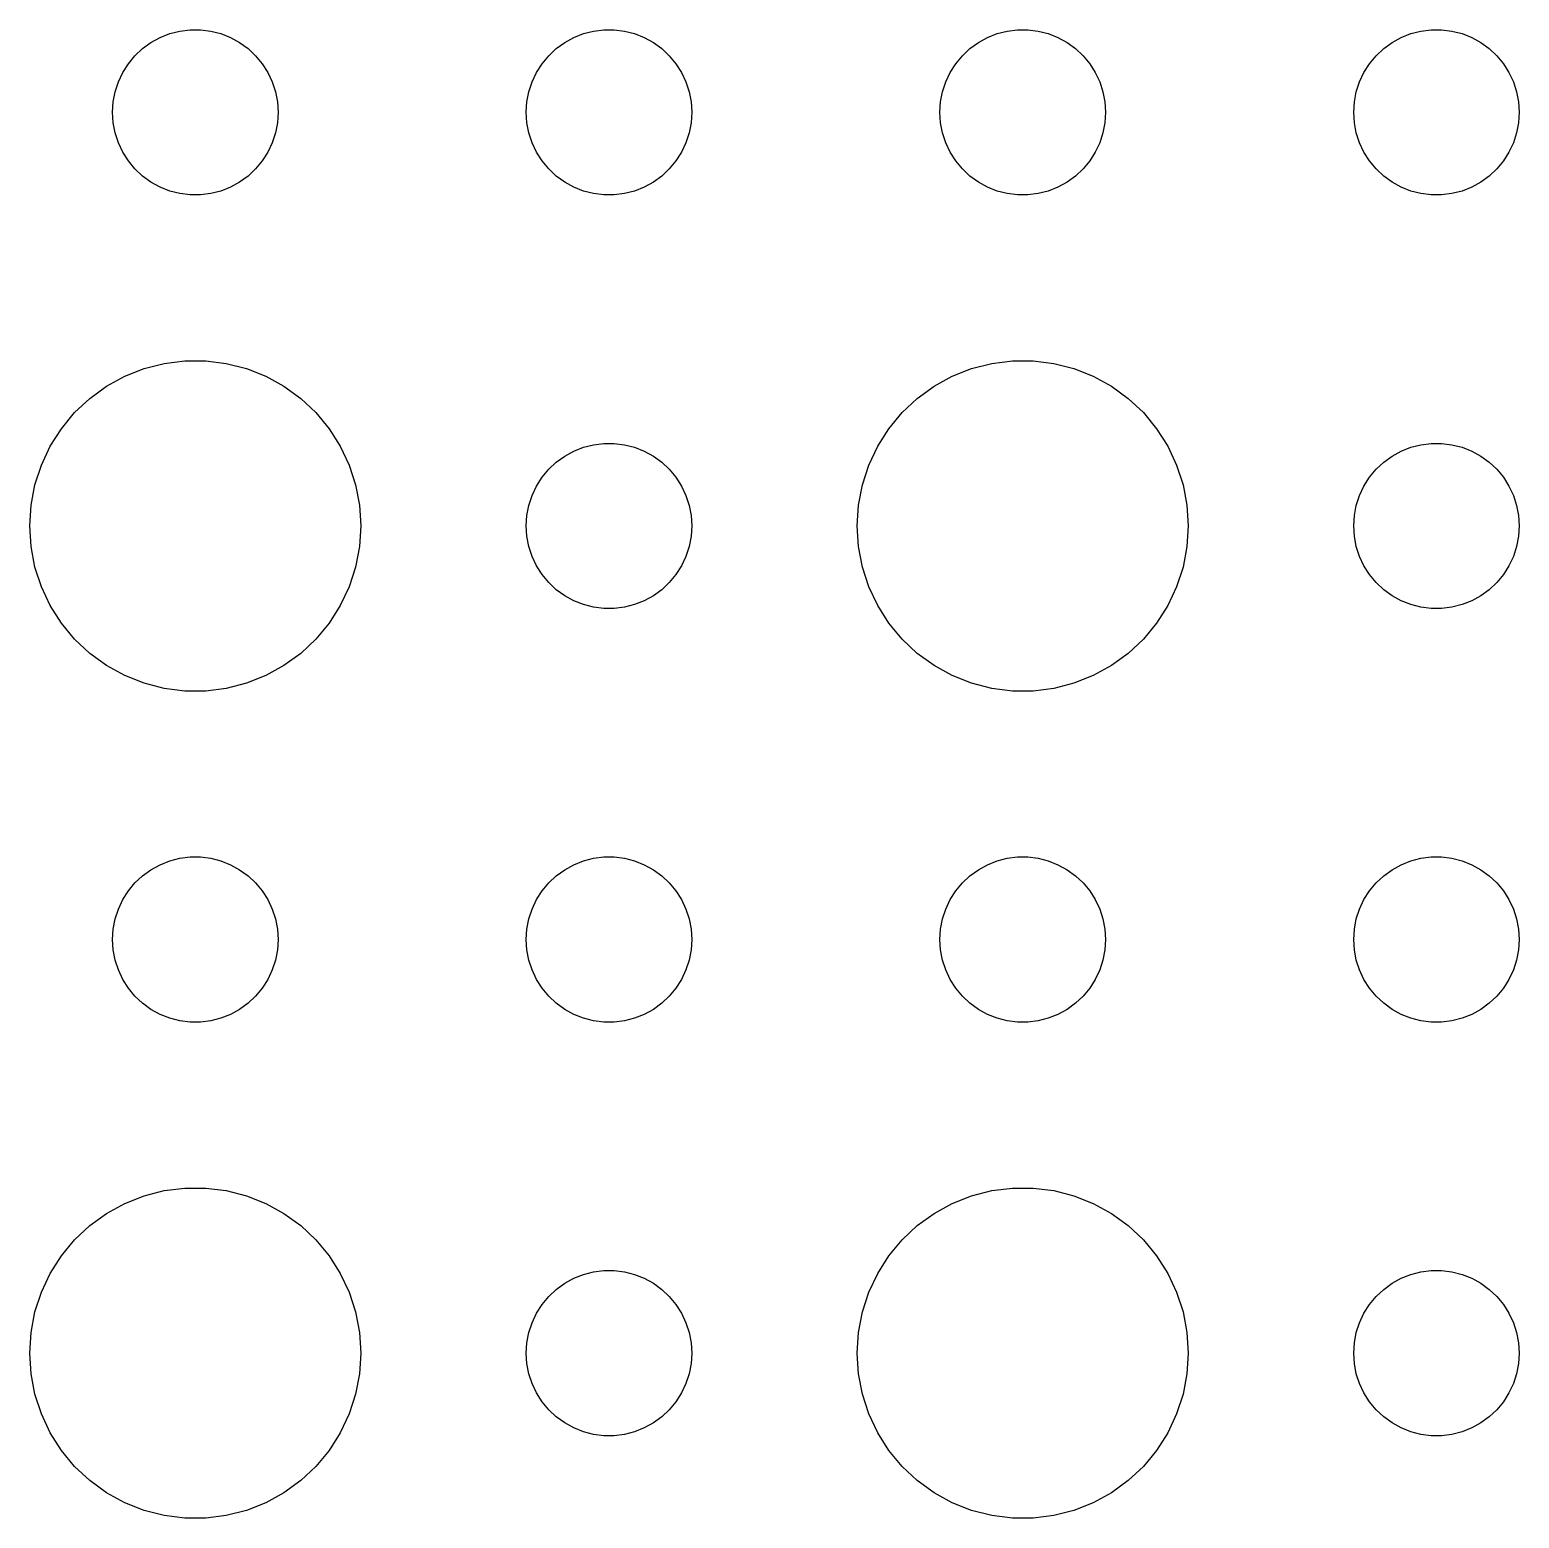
# Model space of a CAD drawing. Header units: metres. Extents: x -134 to 134, y 518 to 1078.
# Drawn here: x 34.5 to 61.5, y 909.01 to 936 of the extents above; entities that cross this region are included whole.
import ezdxf

# ---------------------------------------------------------------- set-up
doc = ezdxf.new("R2010")
doc.units = ezdxf.units.M

msp = doc.modelspace()

# ---------------------------------------------------------------- linework, layer by layer
for p, q in [((36.6963, 935.766), (36.8613, 935.857)), ((36.8613, 935.857), (37.0365, 935.927)), ((37.0365, 935.927), (37.2189, 935.973)), ((37.2189, 935.973), (37.4058, 935.997)), ((37.4058, 935.997), (37.5942, 935.997)), ((37.5942, 935.997), (37.7811, 935.973)), ((37.7811, 935.973), (37.9635, 935.927)), ((37.9635, 935.927), (38.1387, 935.857)), ((38.1387, 935.857), (38.3037, 935.766)), ((44.1963, 935.766), (44.3613, 935.857)), ((44.3613, 935.857), (44.5365, 935.927)), ((44.5365, 935.927), (44.7189, 935.973)), ((44.7189, 935.973), (44.9058, 935.997)), ((44.9058, 935.997), (45.0942, 935.997)), ((45.0942, 935.997), (45.2811, 935.973)), ((45.2811, 935.973), (45.4635, 935.927)), ((45.4635, 935.927), (45.6387, 935.857)), ((45.6387, 935.857), (45.8037, 935.766)), ((51.6963, 935.766), (51.8613, 935.857)), ((51.8613, 935.857), (52.0365, 935.927)), ((52.0365, 935.927), (52.2189, 935.973)), ((52.2189, 935.973), (52.4058, 935.997)), ((52.4058, 935.997), (52.5942, 935.997)), ((52.5942, 935.997), (52.7811, 935.973)), ((52.7811, 935.973), (52.9635, 935.927)), ((52.9635, 935.927), (53.1387, 935.857)), ((53.1387, 935.857), (53.3037, 935.766)), ((59.1963, 935.766), (59.3613, 935.857)), ((59.3613, 935.857), (59.5365, 935.927)), ((59.5365, 935.927), (59.7189, 935.973)), ((59.7189, 935.973), (59.9058, 935.997)), ((59.9058, 935.997), (60.0942, 935.997)), ((60.0942, 935.997), (60.2811, 935.973)), ((60.2811, 935.973), (60.4635, 935.927)), ((60.4635, 935.927), (60.6387, 935.857)), ((60.6387, 935.857), (60.8037, 935.766)), ((36.4065, 935.527), (36.5439, 935.656)), ((36.5439, 935.656), (36.6963, 935.766)), ((38.3037, 935.766), (38.4561, 935.656)), ((38.4561, 935.656), (38.5934, 935.527)), ((43.9065, 935.527), (44.0439, 935.656)), ((44.0439, 935.656), (44.1963, 935.766)), ((45.8037, 935.766), (45.9561, 935.656)), ((45.9561, 935.656), (46.0934, 935.527)), ((51.4065, 935.527), (51.5439, 935.656)), ((51.5439, 935.656), (51.6963, 935.766)), ((53.3037, 935.766), (53.4561, 935.656)), ((53.4561, 935.656), (53.5934, 935.527)), ((58.9065, 935.527), (59.0439, 935.656)), ((59.0439, 935.656), (59.1963, 935.766)), ((60.8037, 935.766), (60.9561, 935.656)), ((60.9561, 935.656), (61.0934, 935.527)), ((36.1855, 935.223), (36.2865, 935.382)), ((36.2865, 935.382), (36.4065, 935.527)), ((38.5934, 935.527), (38.7135, 935.382)), ((38.7135, 935.382), (38.8145, 935.223)), ((43.6855, 935.223), (43.7865, 935.382)), ((43.7865, 935.382), (43.9065, 935.527)), ((46.0934, 935.527), (46.2135, 935.382)), ((46.2135, 935.382), (46.3145, 935.223)), ((51.1855, 935.223), (51.2865, 935.382)), ((51.2865, 935.382), (51.4065, 935.527)), ((53.5934, 935.527), (53.7135, 935.382)), ((53.7135, 935.382), (53.8145, 935.223)), ((58.6855, 935.223), (58.7865, 935.382)), ((58.7865, 935.382), (58.9065, 935.527)), ((61.0934, 935.527), (61.2135, 935.382)), ((61.2135, 935.382), (61.3145, 935.223)), ((36.0471, 934.873), (36.1053, 935.052)), ((36.1053, 935.052), (36.1855, 935.223)), ((38.8145, 935.223), (38.8947, 935.052)), ((38.8947, 935.052), (38.9529, 934.873)), ((43.5471, 934.873), (43.6053, 935.052)), ((43.6053, 935.052), (43.6855, 935.223)), ((46.3145, 935.223), (46.3947, 935.052)), ((46.3947, 935.052), (46.4529, 934.873)), ((51.0471, 934.873), (51.1053, 935.052)), ((51.1053, 935.052), (51.1855, 935.223)), ((53.8145, 935.223), (53.8947, 935.052)), ((53.8947, 935.052), (53.9529, 934.873)), ((58.5471, 934.873), (58.6053, 935.052)), ((58.6053, 935.052), (58.6855, 935.223)), ((61.3145, 935.223), (61.3947, 935.052)), ((61.3947, 935.052), (61.4529, 934.873)), ((36.0118, 934.688), (36.0471, 934.873)), ((38.9529, 934.873), (38.9882, 934.688)), ((43.5118, 934.688), (43.5471, 934.873)), ((46.4529, 934.873), (46.4882, 934.688)), ((51.0118, 934.688), (51.0471, 934.873)), ((53.9529, 934.873), (53.9882, 934.688)), ((58.5118, 934.688), (58.5471, 934.873)), ((61.4529, 934.873), (61.4882, 934.688)), ((36, 934.5), (36.0118, 934.688)), ((36.0118, 934.312), (36, 934.5)), ((38.9882, 934.688), (39, 934.5)), ((39, 934.5), (38.9882, 934.312)), ((43.5, 934.5), (43.5118, 934.688)), ((43.5118, 934.312), (43.5, 934.5)), ((46.4882, 934.688), (46.5, 934.5)), ((46.5, 934.5), (46.4882, 934.312)), ((51, 934.5), (51.0118, 934.688)), ((51.0118, 934.312), (51, 934.5)), ((53.9882, 934.688), (54, 934.5)), ((54, 934.5), (53.9882, 934.312)), ((58.5, 934.5), (58.5118, 934.688)), ((58.5118, 934.312), (58.5, 934.5)), ((61.4882, 934.688), (61.5, 934.5)), ((61.5, 934.5), (61.4882, 934.312)), ((36.0471, 934.127), (36.0118, 934.312)), ((38.9882, 934.312), (38.9529, 934.127)), ((43.5471, 934.127), (43.5118, 934.312)), ((46.4882, 934.312), (46.4529, 934.127)), ((51.0471, 934.127), (51.0118, 934.312)), ((53.9882, 934.312), (53.9529, 934.127)), ((58.5471, 934.127), (58.5118, 934.312)), ((61.4882, 934.312), (61.4529, 934.127)), ((36.1053, 933.948), (36.0471, 934.127)), ((36.1855, 933.777), (36.1053, 933.948)), ((38.8947, 933.948), (38.8145, 933.777)), ((38.9529, 934.127), (38.8947, 933.948)), ((43.6053, 933.948), (43.5471, 934.127)), ((43.6855, 933.777), (43.6053, 933.948)), ((46.3947, 933.948), (46.3145, 933.777)), ((46.4529, 934.127), (46.3947, 933.948)), ((51.1053, 933.948), (51.0471, 934.127)), ((51.1855, 933.777), (51.1053, 933.948)), ((53.8947, 933.948), (53.8145, 933.777)), ((53.9529, 934.127), (53.8947, 933.948)), ((58.6053, 933.948), (58.5471, 934.127)), ((58.6855, 933.777), (58.6053, 933.948)), ((61.3947, 933.948), (61.3145, 933.777)), ((61.4529, 934.127), (61.3947, 933.948)), ((36.2865, 933.618), (36.1855, 933.777)), ((38.8145, 933.777), (38.7135, 933.618)), ((43.7865, 933.618), (43.6855, 933.777)), ((46.3145, 933.777), (46.2135, 933.618)), ((51.2865, 933.618), (51.1855, 933.777)), ((53.8145, 933.777), (53.7135, 933.618)), ((58.7865, 933.618), (58.6855, 933.777)), ((61.3145, 933.777), (61.2135, 933.618)), ((36.4065, 933.473), (36.2865, 933.618)), ((36.5439, 933.344), (36.4065, 933.473)), ((38.5934, 933.473), (38.4561, 933.344)), ((38.7135, 933.618), (38.5934, 933.473)), ((43.9065, 933.473), (43.7865, 933.618)), ((44.0439, 933.344), (43.9065, 933.473)), ((46.0934, 933.473), (45.9561, 933.344)), ((46.2135, 933.618), (46.0934, 933.473)), ((51.4065, 933.473), (51.2865, 933.618)), ((51.5439, 933.344), (51.4065, 933.473)), ((53.5934, 933.473), (53.4561, 933.344)), ((53.7135, 933.618), (53.5934, 933.473)), ((58.9065, 933.473), (58.7865, 933.618)), ((59.0439, 933.344), (58.9065, 933.473)), ((61.0934, 933.473), (60.9561, 933.344)), ((61.2135, 933.618), (61.0934, 933.473)), ((36.6963, 933.234), (36.5439, 933.344)), ((36.8613, 933.143), (36.6963, 933.234)), ((37.0365, 933.073), (36.8613, 933.143)), ((38.1387, 933.143), (37.9635, 933.073)), ((38.3037, 933.234), (38.1387, 933.143)), ((38.4561, 933.344), (38.3037, 933.234)), ((44.1963, 933.234), (44.0439, 933.344)), ((44.3613, 933.143), (44.1963, 933.234)), ((44.5365, 933.073), (44.3613, 933.143)), ((45.6387, 933.143), (45.4635, 933.073)), ((45.8037, 933.234), (45.6387, 933.143)), ((45.9561, 933.344), (45.8037, 933.234)), ((51.6963, 933.234), (51.5439, 933.344)), ((51.8613, 933.143), (51.6963, 933.234)), ((52.0365, 933.073), (51.8613, 933.143)), ((53.1387, 933.143), (52.9635, 933.073)), ((53.3037, 933.234), (53.1387, 933.143)), ((53.4561, 933.344), (53.3037, 933.234)), ((59.1963, 933.234), (59.0439, 933.344)), ((59.3613, 933.143), (59.1963, 933.234)), ((59.5365, 933.073), (59.3613, 933.143)), ((60.6387, 933.143), (60.4635, 933.073)), ((60.8037, 933.234), (60.6387, 933.143)), ((60.9561, 933.344), (60.8037, 933.234)), ((37.2189, 933.027), (37.0365, 933.073)), ((37.4058, 933.003), (37.2189, 933.027)), ((37.5942, 933.003), (37.4058, 933.003)), ((37.7811, 933.027), (37.5942, 933.003)), ((37.9635, 933.073), (37.7811, 933.027)), ((44.7189, 933.027), (44.5365, 933.073)), ((44.9058, 933.003), (44.7189, 933.027)), ((45.0942, 933.003), (44.9058, 933.003)), ((45.2811, 933.027), (45.0942, 933.003)), ((45.4635, 933.073), (45.2811, 933.027)), ((52.2189, 933.027), (52.0365, 933.073)), ((52.4058, 933.003), (52.2189, 933.027)), ((52.5942, 933.003), (52.4058, 933.003)), ((52.7811, 933.027), (52.5942, 933.003)), ((52.9635, 933.073), (52.7811, 933.027)), ((59.7189, 933.027), (59.5365, 933.073)), ((59.9058, 933.003), (59.7189, 933.027)), ((60.0942, 933.003), (59.9058, 933.003)), ((60.2811, 933.027), (60.0942, 933.003)), ((60.4635, 933.073), (60.2811, 933.027)), ((36.5729, 929.853), (36.9379, 929.947)), ((36.9379, 929.947), (37.3116, 929.994)), ((37.3116, 929.994), (37.6884, 929.994)), ((37.6884, 929.994), (38.0621, 929.947)), ((38.0621, 929.947), (38.427, 929.853)), ((51.5729, 929.853), (51.9379, 929.947)), ((51.9379, 929.947), (52.3116, 929.994)), ((52.3116, 929.994), (52.6884, 929.994)), ((52.6884, 929.994), (53.0621, 929.947)), ((53.0621, 929.947), (53.427, 929.853)), ((35.8925, 929.533), (36.2227, 929.714)), ((36.2227, 929.714), (36.5729, 929.853)), ((38.427, 929.853), (38.7773, 929.714)), ((38.7773, 929.714), (39.1075, 929.533)), ((50.8925, 929.533), (51.2227, 929.714)), ((51.2227, 929.714), (51.5729, 929.853)), ((53.427, 929.853), (53.7773, 929.714)), ((53.7773, 929.714), (54.1075, 929.533)), ((35.5877, 929.312), (35.8925, 929.533)), ((39.1075, 929.533), (39.4123, 929.312)), ((50.5877, 929.312), (50.8925, 929.533)), ((54.1075, 929.533), (54.4123, 929.312)), ((35.3131, 929.054), (35.5877, 929.312)), ((39.4123, 929.312), (39.6869, 929.054)), ((50.3131, 929.054), (50.5877, 929.312)), ((54.4123, 929.312), (54.6869, 929.054)), ((35.0729, 928.763), (35.3131, 929.054)), ((39.6869, 929.054), (39.927, 928.763)), ((50.0729, 928.763), (50.3131, 929.054)), ((54.6869, 929.054), (54.927, 928.763)), ((34.8711, 928.445), (35.0729, 928.763)), ((39.927, 928.763), (40.1289, 928.445)), ((49.8711, 928.445), (50.0729, 928.763)), ((54.927, 928.763), (55.1289, 928.445)), ((34.7107, 928.104), (34.8711, 928.445)), ((40.1289, 928.445), (40.2893, 928.104)), ((44.0439, 928.156), (44.1963, 928.266)), ((44.1963, 928.266), (44.3613, 928.357)), ((44.3613, 928.357), (44.5365, 928.427)), ((44.5365, 928.427), (44.7189, 928.473)), ((44.7189, 928.473), (44.9058, 928.497)), ((44.9058, 928.497), (45.0942, 928.497)), ((45.0942, 928.497), (45.2811, 928.473)), ((45.2811, 928.473), (45.4635, 928.427)), ((45.4635, 928.427), (45.6387, 928.357)), ((45.6387, 928.357), (45.8037, 928.266)), ((45.8037, 928.266), (45.9561, 928.156)), ((49.7107, 928.104), (49.8711, 928.445)), ((55.1289, 928.445), (55.2893, 928.104)), ((59.0439, 928.156), (59.1963, 928.266)), ((59.1963, 928.266), (59.3613, 928.357)), ((59.3613, 928.357), (59.5365, 928.427)), ((59.5365, 928.427), (59.7189, 928.473)), ((59.7189, 928.473), (59.9058, 928.497)), ((59.9058, 928.497), (60.0942, 928.497)), ((60.0942, 928.497), (60.2811, 928.473)), ((60.2811, 928.473), (60.4635, 928.427)), ((60.4635, 928.427), (60.6387, 928.357)), ((60.6387, 928.357), (60.8037, 928.266)), ((60.8037, 928.266), (60.9561, 928.156)), ((34.5942, 927.746), (34.7107, 928.104)), ((40.2893, 928.104), (40.4057, 927.746)), ((43.7865, 927.882), (43.9065, 928.027)), ((43.9065, 928.027), (44.0439, 928.156)), ((45.9561, 928.156), (46.0934, 928.027)), ((46.0934, 928.027), (46.2135, 927.882)), ((49.5942, 927.746), (49.7107, 928.104)), ((55.2893, 928.104), (55.4057, 927.746)), ((58.7865, 927.882), (58.9065, 928.027)), ((58.9065, 928.027), (59.0439, 928.156)), ((60.9561, 928.156), (61.0934, 928.027)), ((61.0934, 928.027), (61.2135, 927.882)), ((34.5237, 927.376), (34.5942, 927.746)), ((40.4057, 927.746), (40.4763, 927.376)), ((43.6053, 927.552), (43.6855, 927.723)), ((43.6855, 927.723), (43.7865, 927.882)), ((46.2135, 927.882), (46.3145, 927.723)), ((46.3145, 927.723), (46.3947, 927.552)), ((49.5237, 927.376), (49.5942, 927.746)), ((55.4057, 927.746), (55.4763, 927.376)), ((58.6053, 927.552), (58.6855, 927.723)), ((58.6855, 927.723), (58.7865, 927.882)), ((61.2135, 927.882), (61.3145, 927.723)), ((61.3145, 927.723), (61.3947, 927.552)), ((43.5471, 927.373), (43.6053, 927.552)), ((46.3947, 927.552), (46.4529, 927.373)), ((58.5471, 927.373), (58.6053, 927.552)), ((61.3947, 927.552), (61.4529, 927.373)), ((34.5, 927), (34.5237, 927.376)), ((40.4763, 927.376), (40.5, 927)), ((43.5, 927), (43.5118, 927.188)), ((43.5118, 927.188), (43.5471, 927.373)), ((46.4529, 927.373), (46.4882, 927.188)), ((46.4882, 927.188), (46.5, 927)), ((49.5, 927), (49.5237, 927.376)), ((55.4763, 927.376), (55.5, 927)), ((58.5, 927), (58.5118, 927.188)), ((58.5118, 927.188), (58.5471, 927.373)), ((61.4529, 927.373), (61.4882, 927.188)), ((61.4882, 927.188), (61.5, 927)), ((34.5237, 926.624), (34.5, 927)), ((40.5, 927), (40.4763, 926.624)), ((43.5118, 926.812), (43.5, 927)), ((46.5, 927), (46.4882, 926.812)), ((49.5237, 926.624), (49.5, 927)), ((55.5, 927), (55.4763, 926.624)), ((58.5118, 926.812), (58.5, 927)), ((61.5, 927), (61.4882, 926.812)), ((43.5471, 926.627), (43.5118, 926.812)), ((46.4882, 926.812), (46.4529, 926.627)), ((58.5471, 926.627), (58.5118, 926.812)), ((61.4882, 926.812), (61.4529, 926.627)), ((34.5942, 926.254), (34.5237, 926.624)), ((40.4763, 926.624), (40.4057, 926.254)), ((43.6053, 926.448), (43.5471, 926.627)), ((43.6855, 926.277), (43.6053, 926.448)), ((46.3947, 926.448), (46.3145, 926.277)), ((46.4529, 926.627), (46.3947, 926.448)), ((49.5942, 926.254), (49.5237, 926.624)), ((55.4763, 926.624), (55.4057, 926.254)), ((58.6053, 926.448), (58.5471, 926.627)), ((58.6855, 926.277), (58.6053, 926.448)), ((61.3947, 926.448), (61.3145, 926.277)), ((61.4529, 926.627), (61.3947, 926.448)), ((34.7107, 925.896), (34.5942, 926.254)), ((40.4057, 926.254), (40.2893, 925.896)), ((43.7865, 926.118), (43.6855, 926.277)), ((43.9065, 925.973), (43.7865, 926.118)), ((46.2135, 926.118), (46.0934, 925.973)), ((46.3145, 926.277), (46.2135, 926.118)), ((49.7107, 925.896), (49.5942, 926.254)), ((55.4057, 926.254), (55.2893, 925.896)), ((58.7865, 926.118), (58.6855, 926.277)), ((58.9065, 925.973), (58.7865, 926.118)), ((61.2135, 926.118), (61.0934, 925.973)), ((61.3145, 926.277), (61.2135, 926.118)), ((34.8711, 925.555), (34.7107, 925.896)), ((40.2893, 925.896), (40.1289, 925.555)), ((44.0439, 925.844), (43.9065, 925.973)), ((44.1963, 925.734), (44.0439, 925.844)), ((45.9561, 925.844), (45.8037, 925.734)), ((46.0934, 925.973), (45.9561, 925.844)), ((49.8711, 925.555), (49.7107, 925.896)), ((55.2893, 925.896), (55.1289, 925.555)), ((59.0439, 925.844), (58.9065, 925.973)), ((59.1963, 925.734), (59.0439, 925.844)), ((60.9561, 925.844), (60.8037, 925.734)), ((61.0934, 925.973), (60.9561, 925.844)), ((44.3613, 925.643), (44.1963, 925.734)), ((44.5365, 925.573), (44.3613, 925.643)), ((44.7189, 925.527), (44.5365, 925.573)), ((45.4635, 925.573), (45.2811, 925.527)), ((45.6387, 925.643), (45.4635, 925.573)), ((45.8037, 925.734), (45.6387, 925.643)), ((59.3613, 925.643), (59.1963, 925.734)), ((59.5365, 925.573), (59.3613, 925.643)), ((59.7189, 925.527), (59.5365, 925.573)), ((60.4635, 925.573), (60.2811, 925.527)), ((60.6387, 925.643), (60.4635, 925.573)), ((60.8037, 925.734), (60.6387, 925.643)), ((35.0729, 925.237), (34.8711, 925.555)), ((40.1289, 925.555), (39.927, 925.237)), ((44.9058, 925.503), (44.7189, 925.527)), ((45.0942, 925.503), (44.9058, 925.503)), ((45.2811, 925.527), (45.0942, 925.503)), ((50.0729, 925.237), (49.8711, 925.555)), ((55.1289, 925.555), (54.927, 925.237)), ((59.9058, 925.503), (59.7189, 925.527)), ((60.0942, 925.503), (59.9058, 925.503)), ((60.2811, 925.527), (60.0942, 925.503)), ((35.3131, 924.946), (35.0729, 925.237)), ((39.927, 925.237), (39.6869, 924.946)), ((50.3131, 924.946), (50.0729, 925.237)), ((54.927, 925.237), (54.6869, 924.946)), ((35.5877, 924.688), (35.3131, 924.946)), ((39.6869, 924.946), (39.4123, 924.688)), ((50.5877, 924.688), (50.3131, 924.946)), ((54.6869, 924.946), (54.4123, 924.688)), ((35.8925, 924.467), (35.5877, 924.688)), ((39.4123, 924.688), (39.1075, 924.467)), ((50.8925, 924.467), (50.5877, 924.688)), ((54.4123, 924.688), (54.1075, 924.467)), ((36.2227, 924.286), (35.8925, 924.467)), ((36.5729, 924.147), (36.2227, 924.286)), ((38.7773, 924.286), (38.427, 924.147)), ((39.1075, 924.467), (38.7773, 924.286)), ((51.2227, 924.286), (50.8925, 924.467)), ((51.5729, 924.147), (51.2227, 924.286)), ((53.7773, 924.286), (53.427, 924.147)), ((54.1075, 924.467), (53.7773, 924.286)), ((36.9379, 924.053), (36.5729, 924.147)), ((37.3116, 924.006), (36.9379, 924.053)), ((37.6884, 924.006), (37.3116, 924.006)), ((38.0621, 924.053), (37.6884, 924.006)), ((38.427, 924.147), (38.0621, 924.053)), ((51.9379, 924.053), (51.5729, 924.147)), ((52.3116, 924.006), (51.9379, 924.053)), ((52.6884, 924.006), (52.3116, 924.006)), ((53.0621, 924.053), (52.6884, 924.006)), ((53.427, 924.147), (53.0621, 924.053)), ((37.0365, 920.927), (37.2189, 920.973)), ((37.2189, 920.973), (37.4058, 920.997)), ((37.4058, 920.997), (37.5942, 920.997)), ((37.5942, 920.997), (37.7811, 920.973)), ((37.7811, 920.973), (37.9635, 920.927)), ((44.5365, 920.927), (44.7189, 920.973)), ((44.7189, 920.973), (44.9058, 920.997)), ((44.9058, 920.997), (45.0942, 920.997)), ((45.0942, 920.997), (45.2811, 920.973)), ((45.2811, 920.973), (45.4635, 920.927)), ((52.0365, 920.927), (52.2189, 920.973)), ((52.2189, 920.973), (52.4058, 920.997)), ((52.4058, 920.997), (52.5942, 920.997)), ((52.5942, 920.997), (52.7811, 920.973)), ((52.7811, 920.973), (52.9635, 920.927)), ((59.5365, 920.927), (59.7189, 920.973)), ((59.7189, 920.973), (59.9058, 920.997)), ((59.9058, 920.997), (60.0942, 920.997)), ((60.0942, 920.997), (60.2811, 920.973)), ((60.2811, 920.973), (60.4635, 920.927)), ((36.5439, 920.656), (36.6963, 920.766)), ((36.6963, 920.766), (36.8613, 920.857)), ((36.8613, 920.857), (37.0365, 920.927)), ((37.9635, 920.927), (38.1387, 920.857)), ((38.1387, 920.857), (38.3037, 920.766)), ((38.3037, 920.766), (38.4561, 920.656)), ((44.0439, 920.656), (44.1963, 920.766)), ((44.1963, 920.766), (44.3613, 920.857)), ((44.3613, 920.857), (44.5365, 920.927)), ((45.4635, 920.927), (45.6387, 920.857)), ((45.6387, 920.857), (45.8037, 920.766)), ((45.8037, 920.766), (45.9561, 920.656)), ((51.5439, 920.656), (51.6963, 920.766)), ((51.6963, 920.766), (51.8613, 920.857)), ((51.8613, 920.857), (52.0365, 920.927)), ((52.9635, 920.927), (53.1387, 920.857)), ((53.1387, 920.857), (53.3037, 920.766)), ((53.3037, 920.766), (53.4561, 920.656)), ((59.0439, 920.656), (59.1963, 920.766)), ((59.1963, 920.766), (59.3613, 920.857)), ((59.3613, 920.857), (59.5365, 920.927)), ((60.4635, 920.927), (60.6387, 920.857)), ((60.6387, 920.857), (60.8037, 920.766)), ((60.8037, 920.766), (60.9561, 920.656)), ((36.2865, 920.382), (36.4065, 920.527)), ((36.4065, 920.527), (36.5439, 920.656)), ((38.4561, 920.656), (38.5934, 920.527)), ((38.5934, 920.527), (38.7135, 920.382)), ((43.7865, 920.382), (43.9065, 920.527)), ((43.9065, 920.527), (44.0439, 920.656)), ((45.9561, 920.656), (46.0934, 920.527)), ((46.0934, 920.527), (46.2135, 920.382)), ((51.2865, 920.382), (51.4065, 920.527)), ((51.4065, 920.527), (51.5439, 920.656)), ((53.4561, 920.656), (53.5934, 920.527)), ((53.5934, 920.527), (53.7135, 920.382)), ((58.7865, 920.382), (58.9065, 920.527)), ((58.9065, 920.527), (59.0439, 920.656)), ((60.9561, 920.656), (61.0934, 920.527)), ((61.0934, 920.527), (61.2135, 920.382)), ((36.1053, 920.052), (36.1855, 920.223)), ((36.1855, 920.223), (36.2865, 920.382)), ((38.7135, 920.382), (38.8145, 920.223)), ((38.8145, 920.223), (38.8947, 920.052)), ((43.6053, 920.052), (43.6855, 920.223)), ((43.6855, 920.223), (43.7865, 920.382)), ((46.2135, 920.382), (46.3145, 920.223)), ((46.3145, 920.223), (46.3947, 920.052)), ((51.1053, 920.052), (51.1855, 920.223)), ((51.1855, 920.223), (51.2865, 920.382)), ((53.7135, 920.382), (53.8145, 920.223)), ((53.8145, 920.223), (53.8947, 920.052)), ((58.6053, 920.052), (58.6855, 920.223)), ((58.6855, 920.223), (58.7865, 920.382)), ((61.2135, 920.382), (61.3145, 920.223)), ((61.3145, 920.223), (61.3947, 920.052)), ((36.0471, 919.873), (36.1053, 920.052)), ((38.8947, 920.052), (38.9529, 919.873)), ((43.5471, 919.873), (43.6053, 920.052)), ((46.3947, 920.052), (46.4529, 919.873)), ((51.0471, 919.873), (51.1053, 920.052)), ((53.8947, 920.052), (53.9529, 919.873)), ((58.5471, 919.873), (58.6053, 920.052)), ((61.3947, 920.052), (61.4529, 919.873)), ((36, 919.5), (36.0118, 919.688)), ((36.0118, 919.688), (36.0471, 919.873)), ((38.9529, 919.873), (38.9882, 919.688)), ((38.9882, 919.688), (39, 919.5)), ((43.5, 919.5), (43.5118, 919.688)), ((43.5118, 919.688), (43.5471, 919.873)), ((46.4529, 919.873), (46.4882, 919.688)), ((46.4882, 919.688), (46.5, 919.5)), ((51, 919.5), (51.0118, 919.688)), ((51.0118, 919.688), (51.0471, 919.873)), ((53.9529, 919.873), (53.9882, 919.688)), ((53.9882, 919.688), (54, 919.5)), ((58.5, 919.5), (58.5118, 919.688)), ((58.5118, 919.688), (58.5471, 919.873)), ((61.4529, 919.873), (61.4882, 919.688)), ((61.4882, 919.688), (61.5, 919.5)), ((36.0118, 919.312), (36, 919.5)), ((39, 919.5), (38.9882, 919.312)), ((43.5118, 919.312), (43.5, 919.5)), ((46.5, 919.5), (46.4882, 919.312)), ((51.0118, 919.312), (51, 919.5)), ((54, 919.5), (53.9882, 919.312)), ((58.5118, 919.312), (58.5, 919.5)), ((61.5, 919.5), (61.4882, 919.312)), ((36.0471, 919.127), (36.0118, 919.312)), ((36.1053, 918.948), (36.0471, 919.127)), ((38.9529, 919.127), (38.8947, 918.948)), ((38.9882, 919.312), (38.9529, 919.127)), ((43.5471, 919.127), (43.5118, 919.312)), ((43.6053, 918.948), (43.5471, 919.127)), ((46.4529, 919.127), (46.3947, 918.948)), ((46.4882, 919.312), (46.4529, 919.127)), ((51.0471, 919.127), (51.0118, 919.312)), ((51.1053, 918.948), (51.0471, 919.127)), ((53.9529, 919.127), (53.8947, 918.948)), ((53.9882, 919.312), (53.9529, 919.127)), ((58.5471, 919.127), (58.5118, 919.312)), ((58.6053, 918.948), (58.5471, 919.127)), ((61.4529, 919.127), (61.3947, 918.948)), ((61.4882, 919.312), (61.4529, 919.127)), ((36.1855, 918.777), (36.1053, 918.948)), ((38.8947, 918.948), (38.8145, 918.777)), ((43.6855, 918.777), (43.6053, 918.948)), ((46.3947, 918.948), (46.3145, 918.777)), ((51.1855, 918.777), (51.1053, 918.948)), ((53.8947, 918.948), (53.8145, 918.777)), ((58.6855, 918.777), (58.6053, 918.948)), ((61.3947, 918.948), (61.3145, 918.777)), ((36.2865, 918.618), (36.1855, 918.777)), ((36.4065, 918.473), (36.2865, 918.618)), ((38.7135, 918.618), (38.5934, 918.473)), ((38.8145, 918.777), (38.7135, 918.618)), ((43.7865, 918.618), (43.6855, 918.777)), ((43.9065, 918.473), (43.7865, 918.618)), ((46.2135, 918.618), (46.0934, 918.473)), ((46.3145, 918.777), (46.2135, 918.618)), ((51.2865, 918.618), (51.1855, 918.777)), ((51.4065, 918.473), (51.2865, 918.618)), ((53.7135, 918.618), (53.5934, 918.473)), ((53.8145, 918.777), (53.7135, 918.618)), ((58.7865, 918.618), (58.6855, 918.777)), ((58.9065, 918.473), (58.7865, 918.618)), ((61.2135, 918.618), (61.0934, 918.473)), ((61.3145, 918.777), (61.2135, 918.618)), ((36.5439, 918.344), (36.4065, 918.473)), ((36.6963, 918.234), (36.5439, 918.344)), ((38.4561, 918.344), (38.3037, 918.234)), ((38.5934, 918.473), (38.4561, 918.344)), ((44.0439, 918.344), (43.9065, 918.473)), ((44.1963, 918.234), (44.0439, 918.344)), ((45.9561, 918.344), (45.8037, 918.234)), ((46.0934, 918.473), (45.9561, 918.344)), ((51.5439, 918.344), (51.4065, 918.473)), ((51.6963, 918.234), (51.5439, 918.344)), ((53.4561, 918.344), (53.3037, 918.234)), ((53.5934, 918.473), (53.4561, 918.344)), ((59.0439, 918.344), (58.9065, 918.473)), ((59.1963, 918.234), (59.0439, 918.344)), ((60.9561, 918.344), (60.8037, 918.234)), ((61.0934, 918.473), (60.9561, 918.344)), ((36.8613, 918.143), (36.6963, 918.234)), ((37.0365, 918.073), (36.8613, 918.143)), ((37.2189, 918.027), (37.0365, 918.073)), ((37.4058, 918.003), (37.2189, 918.027)), ((37.5942, 918.003), (37.4058, 918.003)), ((37.7811, 918.027), (37.5942, 918.003)), ((37.9635, 918.073), (37.7811, 918.027)), ((38.1387, 918.143), (37.9635, 918.073)), ((38.3037, 918.234), (38.1387, 918.143)), ((44.3613, 918.143), (44.1963, 918.234)), ((44.5365, 918.073), (44.3613, 918.143)), ((44.7189, 918.027), (44.5365, 918.073)), ((44.9058, 918.003), (44.7189, 918.027)), ((45.0942, 918.003), (44.9058, 918.003)), ((45.2811, 918.027), (45.0942, 918.003)), ((45.4635, 918.073), (45.2811, 918.027)), ((45.6387, 918.143), (45.4635, 918.073)), ((45.8037, 918.234), (45.6387, 918.143)), ((51.8613, 918.143), (51.6963, 918.234)), ((52.0365, 918.073), (51.8613, 918.143)), ((52.2189, 918.027), (52.0365, 918.073)), ((52.4058, 918.003), (52.2189, 918.027)), ((52.5942, 918.003), (52.4058, 918.003)), ((52.7811, 918.027), (52.5942, 918.003)), ((52.9635, 918.073), (52.7811, 918.027)), ((53.1387, 918.143), (52.9635, 918.073)), ((53.3037, 918.234), (53.1387, 918.143)), ((59.3613, 918.143), (59.1963, 918.234)), ((59.5365, 918.073), (59.3613, 918.143)), ((59.7189, 918.027), (59.5365, 918.073)), ((59.9058, 918.003), (59.7189, 918.027)), ((60.0942, 918.003), (59.9058, 918.003)), ((60.2811, 918.027), (60.0942, 918.003)), ((60.4635, 918.073), (60.2811, 918.027)), ((60.6387, 918.143), (60.4635, 918.073)), ((60.8037, 918.234), (60.6387, 918.143)), ((36.2227, 914.714), (36.5729, 914.853)), ((36.5729, 914.853), (36.9379, 914.947)), ((36.9379, 914.947), (37.3116, 914.994)), ((37.3116, 914.994), (37.6884, 914.994)), ((37.6884, 914.994), (38.0621, 914.947)), ((38.0621, 914.947), (38.427, 914.853)), ((38.427, 914.853), (38.7773, 914.714)), ((51.2227, 914.714), (51.5729, 914.853)), ((51.5729, 914.853), (51.9379, 914.947)), ((51.9379, 914.947), (52.3116, 914.994)), ((52.3116, 914.994), (52.6884, 914.994)), ((52.6884, 914.994), (53.0621, 914.947)), ((53.0621, 914.947), (53.427, 914.853)), ((53.427, 914.853), (53.7773, 914.714)), ((35.5877, 914.312), (35.8925, 914.533)), ((35.8925, 914.533), (36.2227, 914.714)), ((38.7773, 914.714), (39.1075, 914.533)), ((39.1075, 914.533), (39.4123, 914.312)), ((50.5877, 914.312), (50.8925, 914.533)), ((50.8925, 914.533), (51.2227, 914.714)), ((53.7773, 914.714), (54.1075, 914.533)), ((54.1075, 914.533), (54.4123, 914.312)), ((35.3131, 914.054), (35.5877, 914.312)), ((39.4123, 914.312), (39.6869, 914.054)), ((50.3131, 914.054), (50.5877, 914.312)), ((54.4123, 914.312), (54.6869, 914.054)), ((35.0729, 913.763), (35.3131, 914.054)), ((39.6869, 914.054), (39.927, 913.763)), ((50.0729, 913.763), (50.3131, 914.054)), ((54.6869, 914.054), (54.927, 913.763)), ((34.8711, 913.445), (35.0729, 913.763)), ((39.927, 913.763), (40.1289, 913.445)), ((49.8711, 913.445), (50.0729, 913.763)), ((54.927, 913.763), (55.1289, 913.445)), ((34.7107, 913.104), (34.8711, 913.445)), ((40.1289, 913.445), (40.2893, 913.104)), ((44.3613, 913.357), (44.5365, 913.427)), ((44.5365, 913.427), (44.7189, 913.473)), ((44.7189, 913.473), (44.9058, 913.497)), ((44.9058, 913.497), (45.0942, 913.497)), ((45.0942, 913.497), (45.2811, 913.473)), ((45.2811, 913.473), (45.4635, 913.427)), ((45.4635, 913.427), (45.6387, 913.357)), ((49.7107, 913.104), (49.8711, 913.445)), ((55.1289, 913.445), (55.2893, 913.104)), ((59.3613, 913.357), (59.5365, 913.427)), ((59.5365, 913.427), (59.7189, 913.473)), ((59.7189, 913.473), (59.9058, 913.497)), ((59.9058, 913.497), (60.0942, 913.497)), ((60.0942, 913.497), (60.2811, 913.473)), ((60.2811, 913.473), (60.4635, 913.427)), ((60.4635, 913.427), (60.6387, 913.357)), ((43.9065, 913.027), (44.0439, 913.156)), ((44.0439, 913.156), (44.1963, 913.266)), ((44.1963, 913.266), (44.3613, 913.357)), ((45.6387, 913.357), (45.8037, 913.266)), ((45.8037, 913.266), (45.9561, 913.156)), ((45.9561, 913.156), (46.0934, 913.027)), ((58.9065, 913.027), (59.0439, 913.156)), ((59.0439, 913.156), (59.1963, 913.266)), ((59.1963, 913.266), (59.3613, 913.357)), ((60.6387, 913.357), (60.8037, 913.266)), ((60.8037, 913.266), (60.9561, 913.156)), ((60.9561, 913.156), (61.0934, 913.027)), ((34.5942, 912.746), (34.7107, 913.104)), ((40.2893, 913.104), (40.4057, 912.746)), ((43.6855, 912.723), (43.7865, 912.882)), ((43.7865, 912.882), (43.9065, 913.027)), ((46.0934, 913.027), (46.2135, 912.882)), ((46.2135, 912.882), (46.3145, 912.723)), ((49.5942, 912.746), (49.7107, 913.104)), ((55.2893, 913.104), (55.4057, 912.746)), ((58.6855, 912.723), (58.7865, 912.882)), ((58.7865, 912.882), (58.9065, 913.027)), ((61.0934, 913.027), (61.2135, 912.882)), ((61.2135, 912.882), (61.3145, 912.723)), ((34.5237, 912.376), (34.5942, 912.746)), ((40.4057, 912.746), (40.4763, 912.376)), ((43.6053, 912.552), (43.6855, 912.723)), ((46.3145, 912.723), (46.3947, 912.552)), ((49.5237, 912.376), (49.5942, 912.746)), ((55.4057, 912.746), (55.4763, 912.376)), ((58.6053, 912.552), (58.6855, 912.723)), ((61.3145, 912.723), (61.3947, 912.552)), ((34.5, 912), (34.5237, 912.376)), ((40.4763, 912.376), (40.5, 912)), ((43.5118, 912.188), (43.5471, 912.373)), ((43.5471, 912.373), (43.6053, 912.552)), ((46.3947, 912.552), (46.4529, 912.373)), ((46.4529, 912.373), (46.4882, 912.188)), ((49.5, 912), (49.5237, 912.376)), ((55.4763, 912.376), (55.5, 912)), ((58.5118, 912.188), (58.5471, 912.373)), ((58.5471, 912.373), (58.6053, 912.552)), ((61.3947, 912.552), (61.4529, 912.373)), ((61.4529, 912.373), (61.4882, 912.188)), ((43.5, 912), (43.5118, 912.188)), ((46.4882, 912.188), (46.5, 912)), ((58.5, 912), (58.5118, 912.188)), ((61.4882, 912.188), (61.5, 912)), ((34.5237, 911.624), (34.5, 912)), ((40.5, 912), (40.4763, 911.624)), ((43.5118, 911.812), (43.5, 912)), ((43.5471, 911.627), (43.5118, 911.812)), ((46.4882, 911.812), (46.4529, 911.627)), ((46.5, 912), (46.4882, 911.812)), ((49.5237, 911.624), (49.5, 912)), ((55.5, 912), (55.4763, 911.624)), ((58.5118, 911.812), (58.5, 912)), ((58.5471, 911.627), (58.5118, 911.812)), ((61.4882, 911.812), (61.4529, 911.627)), ((61.5, 912), (61.4882, 911.812)), ((34.5942, 911.254), (34.5237, 911.624)), ((40.4763, 911.624), (40.4057, 911.254)), ((43.6053, 911.448), (43.5471, 911.627)), ((46.4529, 911.627), (46.3947, 911.448)), ((49.5942, 911.254), (49.5237, 911.624)), ((55.4763, 911.624), (55.4057, 911.254)), ((58.6053, 911.448), (58.5471, 911.627)), ((61.4529, 911.627), (61.3947, 911.448)), ((34.7107, 910.896), (34.5942, 911.254)), ((40.4057, 911.254), (40.2893, 910.896)), ((43.6855, 911.277), (43.6053, 911.448)), ((43.7865, 911.118), (43.6855, 911.277)), ((46.3145, 911.277), (46.2135, 911.118)), ((46.3947, 911.448), (46.3145, 911.277)), ((49.7107, 910.896), (49.5942, 911.254)), ((55.4057, 911.254), (55.2893, 910.896)), ((58.6855, 911.277), (58.6053, 911.448)), ((58.7865, 911.118), (58.6855, 911.277)), ((61.3145, 911.277), (61.2135, 911.118)), ((61.3947, 911.448), (61.3145, 911.277)), ((43.9065, 910.973), (43.7865, 911.118)), ((46.2135, 911.118), (46.0934, 910.973)), ((58.9065, 910.973), (58.7865, 911.118)), ((61.2135, 911.118), (61.0934, 910.973)), ((34.8711, 910.555), (34.7107, 910.896)), ((40.2893, 910.896), (40.1289, 910.555)), ((44.0439, 910.844), (43.9065, 910.973)), ((44.1963, 910.734), (44.0439, 910.844)), ((44.3613, 910.643), (44.1963, 910.734)), ((45.8037, 910.734), (45.6387, 910.643)), ((45.9561, 910.844), (45.8037, 910.734)), ((46.0934, 910.973), (45.9561, 910.844)), ((49.8711, 910.555), (49.7107, 910.896)), ((55.2893, 910.896), (55.1289, 910.555)), ((59.0439, 910.844), (58.9065, 910.973)), ((59.1963, 910.734), (59.0439, 910.844)), ((59.3613, 910.643), (59.1963, 910.734)), ((60.8037, 910.734), (60.6387, 910.643)), ((60.9561, 910.844), (60.8037, 910.734)), ((61.0934, 910.973), (60.9561, 910.844)), ((35.0729, 910.237), (34.8711, 910.555)), ((40.1289, 910.555), (39.927, 910.237)), ((44.5365, 910.573), (44.3613, 910.643)), ((44.7189, 910.527), (44.5365, 910.573)), ((44.9058, 910.503), (44.7189, 910.527)), ((45.0942, 910.503), (44.9058, 910.503)), ((45.2811, 910.527), (45.0942, 910.503)), ((45.4635, 910.573), (45.2811, 910.527)), ((45.6387, 910.643), (45.4635, 910.573)), ((50.0729, 910.237), (49.8711, 910.555)), ((55.1289, 910.555), (54.927, 910.237)), ((59.5365, 910.573), (59.3613, 910.643)), ((59.7189, 910.527), (59.5365, 910.573)), ((59.9058, 910.503), (59.7189, 910.527)), ((60.0942, 910.503), (59.9058, 910.503)), ((60.2811, 910.527), (60.0942, 910.503)), ((60.4635, 910.573), (60.2811, 910.527)), ((60.6387, 910.643), (60.4635, 910.573)), ((35.3131, 909.946), (35.0729, 910.237)), ((39.927, 910.237), (39.6869, 909.946)), ((50.3131, 909.946), (50.0729, 910.237)), ((54.927, 910.237), (54.6869, 909.946)), ((35.5877, 909.688), (35.3131, 909.946)), ((39.6869, 909.946), (39.4123, 909.688)), ((50.5877, 909.688), (50.3131, 909.946)), ((54.6869, 909.946), (54.4123, 909.688)), ((35.8925, 909.467), (35.5877, 909.688)), ((39.4123, 909.688), (39.1075, 909.467)), ((50.8925, 909.467), (50.5877, 909.688)), ((54.4123, 909.688), (54.1075, 909.467)), ((36.2227, 909.286), (35.8925, 909.467)), ((39.1075, 909.467), (38.7773, 909.286)), ((51.2227, 909.286), (50.8925, 909.467)), ((54.1075, 909.467), (53.7773, 909.286)), ((36.5729, 909.147), (36.2227, 909.286)), ((36.9379, 909.053), (36.5729, 909.147)), ((38.427, 909.147), (38.0621, 909.053)), ((38.7773, 909.286), (38.427, 909.147)), ((51.5729, 909.147), (51.2227, 909.286)), ((51.9379, 909.053), (51.5729, 909.147)), ((53.427, 909.147), (53.0621, 909.053)), ((53.7773, 909.286), (53.427, 909.147)), ((37.3116, 909.006), (36.9379, 909.053)), ((37.6884, 909.006), (37.3116, 909.006)), ((38.0621, 909.053), (37.6884, 909.006)), ((52.3116, 909.006), (51.9379, 909.053)), ((52.6884, 909.006), (52.3116, 909.006)), ((53.0621, 909.053), (52.6884, 909.006))]:
    msp.add_line(p, q)

doc.saveas('drawing.dxf')
